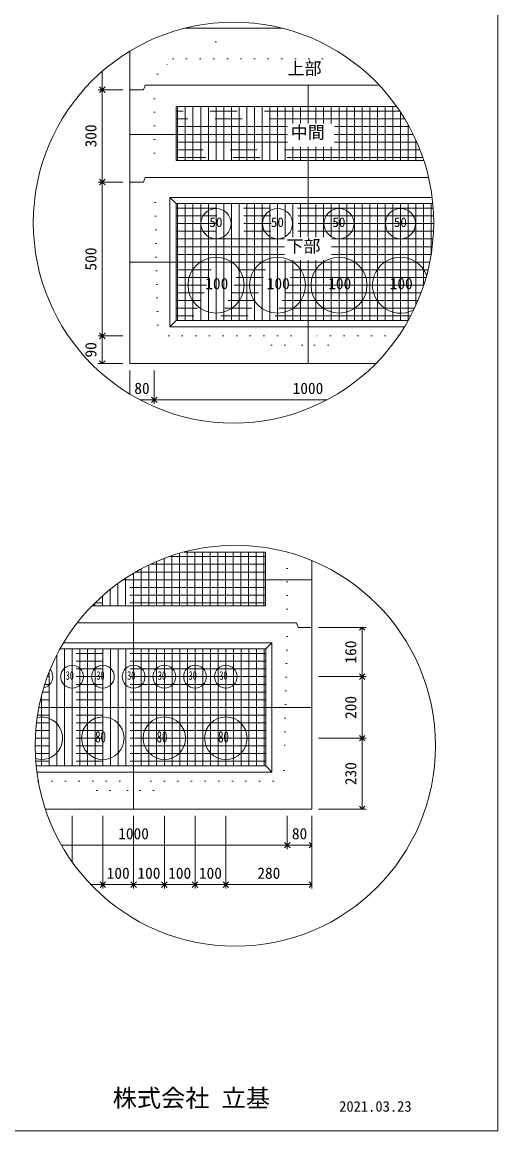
# Model space of a CAD drawing. Units: millimetres, scale not verified. Extents: x -4890 to 18490, y -2269 to 2269.
# Drawn here: x -2944 to -1830, y -2006 to 587 of the extents above; entities that cross this region are included whole.
import ezdxf
from ezdxf.enums import TextEntityAlignment as Align

# ---------------------------------------------------------------- set-up
doc = ezdxf.new("R2010")
doc.units = ezdxf.units.MM
doc.header["$LTSCALE"] = 10
for name, pattern in [('DASHED1', [1.8, 1.2, -0.6]), ('USER2', [50.8, 31.75, -6.35, 6.35, -6.35]), ('USER5', [3.185, 0.01, -3.175])]:
    doc.linetypes.add(name, pattern=pattern)
for name, color, linetype, lineweight in [('0-2_waku', 7, 'Continuous', 18), ('0-3_gaikei', 7, 'Continuous', 18), ('0-4_kakure', 7, 'DASHED1', 5), ('0-5_sunpou', 7, 'Continuous', 5), ('0-8_hole', 7, 'Continuous', 18), ('0-9_uchigawa', 6, 'Continuous', 18), ('0-E_文字１', 7, 'Continuous', 18), ('0-F_コア部分\u3000寸法補助線3', 150, 'USER2', 18), ('1-0_コア部分\u3000寸法補助線2', 150, 'USER2', 18), ('1-1_コア部分\u3000中心補助線', 1, 'Continuous', 18), ('1-2_コア部分\u3000寸法補助線', 7, 'USER2', 5), ('1-3_uchigawa2', 6, 'USER2', 18)]:
    doc.layers.add(name, color=color, linetype=linetype, lineweight=lineweight)
doc.styles.add('ＭＳ ゴシック', font='')
doc.styles.get('ＭＳ ゴシック').set_extended_font_data('MS Gothic')

# ---------------------------------------------------------------- blocks, each defined once
blk = doc.blocks.new('_Open90')
at = {"layer": '0-5_sunpou'}
blk.add_line((0, 0), (-1, 0), dxfattribs=at)
blk.add_lwpolyline([(-0.5, 0.5), (0, 0), (-0.5, -0.5)], dxfattribs=at)

msp = doc.modelspace()

# ---------------------------------------------------------------- linework, layer by layer
at = {"layer": '0-2_waku'}
for p in [(-1829.68, 2269.06), (-4889.68, -2005.94), (-4889.68, -2005.94), (-4889.68, -2005.94), (-4889.68, -2005.94)]:
    msp.add_line(p, (-1829.68, -2005.94), dxfattribs=at)
at = {"layer": '0-3_gaikei'}
for p, q in [((-2562.43, 573.41), (-2508.38, 573.41)), ((-2562.43, 573.41), (-2508.38, 573.41)), ((-2562.43, 573.41), (-2508.38, 573.41)), ((-2335.33, 573.41), (-2562.43, 573.41)), ((-2562.38, 573.41), (-2335.33, 573.41)), ((-2562.38, 573.41), (-2335.33, 573.41)), ((-2691.98, 429.41), (-2691.98, 519.43)), ((-2691.98, 429.41), (-2691.98, -211.39)), ((-2659.58, 429.41), (-2691.98, 429.41)), ((-2659.58, 429.41), (-2691.98, 429.41)), ((-2655.98, 440.21), (-2659.58, 429.41)), ((-2273.77, 440.21), (-2655.37, 440.21)), ((-2107.79, 440.21), (-2274.38, 440.21)), ((-2659.58, 213.41), (-2691.98, 213.41)), ((-2659.58, 213.41), (-2691.98, 213.41)), ((-2655.98, 224.21), (-2659.58, 213.41)), ((-2273.77, 224.21), (-2655.37, 224.21)), ((-1992.08, 224.21), (-2274.38, 224.21)), ((-2691.98, -211.39), (-2115.68, -211.39)), ((-2691.98, -211.39), (-2115.68, -211.39)), ((-2691.98, -211.39), (-2115.68, -211.39)), ((-2265.28, -1029.97), (-2265.28, -672.02)), ((-2301.28, -817.57), (-2297.68, -828.37)), ((-2265.28, -828.37), (-2297.68, -828.37))]:
    msp.add_line(p, q, dxfattribs=at)
for points in [[(-2889.59, -1253.17), (-2265.28, -1253.17), (-2265.28, -828.37)], [(-2880.45, -1253.17), (-2265.28, -1253.17), (-2265.28, -828.37)], [(-2301.28, -817.57), (-2682.88, -817.57), (-2814.95, -817.57)]]:
    msp.add_lwpolyline(points, dxfattribs=at)
at = {"layer": '0-4_kakure', "linetype": 'USER5', "lineweight": 18}
for p, q in [((-2490.38, 573.41), (-2490.38, 585.53)), ((-2490.38, 573.41), (-2490.38, 501.41)), ((-2626.57, 465.41), (-2590.57, 501.41)), ((-2590.57, 501.41), (-2178.29, 501.41)), ((-2626.57, 465.41), (-2633.77, 440.21)), ((-2633.77, 440.21), (-2633.77, 224.21)), ((-2626.34, -121.39), (-2633.77, 224.21)), ((-2626.34, -121.39), (-2600.59, -146.59)), ((-2600.59, -146.59), (-2273.77, -146.59)), ((-2360.17, -168.19), (-2381.77, -146.59)), ((-2062.13, -146.59), (-2273.77, -146.59)), ((-2187.37, -168.19), (-2165.77, -146.59)), ((-2360.17, -168.19), (-2288.17, -168.19)), ((-2288.17, -168.19), (-2285.29, -211.39)), ((-2259.37, -168.19), (-2262.25, -211.39)), ((-2259.37, -168.19), (-2187.37, -168.19)), ((-2322.88, -817.57), (-2322.88, -652.44)), ((-2322.88, -817.57), (-2330.31, -1163.17)), ((-2330.31, -1163.17), (-2356.06, -1188.37)), ((-2906.12, -1188.37), (-2682.88, -1188.37)), ((-2769.28, -1209.97), (-2790.88, -1188.37)), ((-2356.06, -1188.37), (-2682.88, -1188.37)), ((-2596.48, -1209.97), (-2574.88, -1188.37)), ((-2769.28, -1209.97), (-2697.28, -1209.97)), ((-2697.28, -1209.97), (-2694.4, -1253.17)), ((-2668.48, -1209.97), (-2671.36, -1253.17)), ((-2668.48, -1209.97), (-2596.48, -1209.97))]:
    msp.add_line(p, q, dxfattribs=at)
at = {"layer": '0-5_sunpou', "color": 150, "lineweight": 18}
for p, q in [((-2756.29, 472.53), (-2756.29, 442.37)), ((-2707.82, 429.41), (-2765.65, 429.41)), ((-2723.66, 429.41), (-2765.65, 429.41)), ((-2756.29, 416.45), (-2756.29, 226.37)), ((-2707.82, 213.41), (-2765.65, 213.41)), ((-2707.82, 213.41), (-2765.65, 213.41)), ((-2756.29, 200.45), (-2756.29, -133.63)), ((-2707.82, -146.59), (-2765.65, -146.59)), ((-2723.66, -146.59), (-2765.65, -146.59)), ((-2756.29, -159.55), (-2756.29, -198.43)), ((-2707.82, -211.39), (-2765.65, -211.39)), ((-2691.98, -227.23), (-2691.98, -282.44)), ((-2634.38, -227.23), (-2634.38, -305.29)), ((-2634.38, -227.23), (-2634.38, -305.29)), ((-2668.2, -295.93), (-2647.34, -295.93)), ((-2621.42, -295.93), (-2229.56, -295.93)), ((-2249.44, -828.37), (-2138.13, -828.37)), ((-2147.49, -841.33), (-2147.49, -930.61)), ((-2249.44, -943.57), (-2138.13, -943.57)), ((-2249.44, -943.57), (-2138.13, -943.57)), ((-2147.49, -956.53), (-2147.49, -1074.61)), ((-2249.44, -1087.57), (-2138.13, -1087.57)), ((-2249.44, -1087.57), (-2138.13, -1087.57)), ((-2147.49, -1100.53), (-2147.49, -1240.21)), ((-2826.88, -1269.01), (-2826.88, -1376.82)), ((-2754.88, -1269.01), (-2754.88, -1439.47)), ((-2754.88, -1269.01), (-2754.88, -1439.47)), ((-2682.88, -1269.01), (-2682.88, -1439.47)), ((-2682.88, -1269.01), (-2682.88, -1439.47)), ((-2610.88, -1269.01), (-2610.88, -1439.47)), ((-2610.88, -1269.01), (-2610.88, -1439.47)), ((-2538.88, -1269.01), (-2538.88, -1439.47)), ((-2538.88, -1269.01), (-2538.88, -1439.47)), ((-2466.88, -1269.01), (-2466.88, -1439.47)), ((-2466.88, -1269.01), (-2466.88, -1439.47)), ((-2322.88, -1269.01), (-2322.88, -1347.08)), ((-2322.88, -1269.01), (-2322.88, -1347.08)), ((-2265.28, -1269.01), (-2265.28, -1347.08)), ((-2265.28, -1269.01), (-2265.28, -1439.47)), ((-2249.44, -1253.17), (-2138.13, -1253.17)), ((-2851.85, -1337.72), (-2335.84, -1337.72)), ((-2309.92, -1337.72), (-2278.24, -1337.72)), ((-2782.74, -1430.11), (-2767.84, -1430.11)), ((-2741.92, -1430.11), (-2695.84, -1430.11)), ((-2669.92, -1430.11), (-2623.84, -1430.11)), ((-2597.92, -1430.11), (-2551.84, -1430.11)), ((-2525.92, -1430.11), (-2479.84, -1430.11)), ((-2453.92, -1430.11), (-2278.24, -1430.11))]:
    msp.add_line(p, q, dxfattribs=at)
for centre in [(-2448.88, 118.49), (-2444.67, -1105.22)]:
    msp.add_circle(centre, 468.88, dxfattribs=at)
at = {"layer": '0-8_hole'}
for centre, radius in [((-2489.77, 116.21), 35.28), ((-2345.77, 116.21), 35.28), ((-2201.77, 116.21), 35.28), ((-2057.77, 116.21), 35.28), ((-2489.77, -27.79), 65.52), ((-2345.77, -27.79), 65.52), ((-2201.77, -27.79), 65.52), ((-2826.88, -943.57), 26.64), ((-2754.88, -943.57), 26.64), ((-2682.88, -943.57), 26.64), ((-2610.88, -943.57), 26.64), ((-2538.88, -943.57), 26.64), ((-2466.88, -943.57), 26.64), ((-2754.88, -1087.57), 49.68), ((-2610.88, -1087.57), 49.68), ((-2466.88, -1087.57), 49.68)]:
    msp.add_circle(centre, radius, dxfattribs=at)
for centre, radius, start, end in [((-2057.77, -27.79), 65.52, 20.66629, 298.32089), ((-2898.88, -943.57), 26.64, 281.59033, 39.2294), ((-2898.88, -1087.57), 49.68, 253.99064, 101.55918)]:
    msp.add_arc(centre, radius, start, end, dxfattribs=at)
at = {"layer": '0-9_uchigawa'}
for p, q in [((-2597.77, 177.41), (-2583.37, 163.01)), ((-2597.77, -124.99), (-2597.77, 177.41)), ((-2583.37, 163.01), (-2273.77, 163.01)), ((-2583.37, -110.59), (-2583.37, 163.01)), ((-2273.77, 163.01), (-1982.12, 163.01)), ((-2597.77, -124.99), (-2583.37, -110.59)), ((-2597.77, -124.99), (-2048.18, -124.99)), ((-2583.37, -110.59), (-2039.77, -110.59)), ((-2373.28, -1152.37), (-2373.28, -878.77)), ((-2358.88, -1166.77), (-2358.88, -864.37)), ((-2911.17, -1152.37), (-2373.28, -1152.37)), ((-2909.49, -1166.77), (-2358.88, -1166.77)), ((-2358.88, -1166.77), (-2373.28, -1152.37))]:
    msp.add_line(p, q, dxfattribs=at)
for points in [[(-2597.77, 177.41), (-2273.77, 177.41), (-1983.72, 177.41)], [(-2855.24, -878.77), (-2682.88, -878.77), (-2373.28, -878.77), (-2358.88, -864.37)], [(-2846.96, -864.37), (-2682.88, -864.37), (-2358.88, -864.37)]]:
    msp.add_lwpolyline(points, dxfattribs=at)
at = {"layer": '0-F_コア部分\u3000寸法補助線3'}
for p, q in [((-2579.77, 263.81), (-2579.77, 389.81)), ((-2543.77, 263.81), (-2543.77, 389.81)), ((-2507.77, 263.81), (-2507.77, 389.81)), ((-2471.77, 263.81), (-2471.77, 389.81)), ((-2435.77, 263.81), (-2435.77, 389.81)), ((-2399.77, 263.81), (-2399.77, 389.81)), ((-2363.77, 263.81), (-2363.77, 389.81)), ((-2327.77, 263.81), (-2327.77, 389.81)), ((-2291.77, 350.04), (-2291.77, 389.81)), ((-2255.77, 350.04), (-2255.77, 389.81)), ((-2219.77, 350.04), (-2219.77, 389.81)), ((-2183.77, 263.81), (-2183.77, 389.81)), ((-2147.77, 263.81), (-2147.77, 389.81)), ((-2111.77, 263.81), (-2111.77, 389.81)), ((-2075.77, 263.81), (-2075.77, 389.81)), ((-2322.77, 343.01), (-2583.37, 343.01)), ((-2037.25, 343.01), (-2212.61, 343.01)), ((-2039.77, 263.81), (-2039.77, 347.57)), ((-2322.77, 307.01), (-2583.37, 307.01)), ((-2291.77, 263.81), (-2291.77, 296.14)), ((-2255.77, 263.81), (-2255.77, 296.14)), ((-2219.77, 263.81), (-2219.77, 296.14)), ((-2019.57, 307.01), (-2212.61, 307.01)), ((-2003.77, 263.81), (-2003.77, 265.88)), ((-2579.77, -110.59), (-2579.77, 163.01)), ((-2543.77, -110.59), (-2543.77, 163.01)), ((-2507.77, -110.59), (-2507.77, 163.01)), ((-2471.77, -110.59), (-2471.77, 163.01)), ((-2435.77, -110.59), (-2435.77, 163.01)), ((-2399.77, -110.59), (-2399.77, 163.01)), ((-2363.77, -110.59), (-2363.77, 163.01)), ((-2327.77, 84.24), (-2327.77, 163.01)), ((-2291.77, 84.24), (-2291.77, 163.01)), ((-2255.77, 84.24), (-2255.77, 163.01)), ((-2219.77, 84.24), (-2219.77, 163.01)), ((-2183.77, -110.59), (-2183.77, 163.01)), ((-2147.77, -110.59), (-2147.77, 163.01)), ((-2111.77, -110.59), (-2111.77, 163.01)), ((-2075.77, -110.59), (-2075.77, 163.01)), ((-2039.77, -110.59), (-2039.77, 163.01)), ((-2003.77, -28.89), (-2003.77, 163.01)), ((-1981.22, 152.21), (-2583.37, 152.21)), ((-1980.01, 116.21), (-2583.37, 116.21)), ((-2329.39, 80.21), (-2583.37, 80.21)), ((-1981.57, 80.21), (-2219.23, 80.21)), ((-2329.39, 44.21), (-2583.37, 44.21)), ((-2327.77, -110.59), (-2327.77, 30.34)), ((-2291.77, -110.59), (-2291.77, 30.34)), ((-2255.77, -110.59), (-2255.77, 30.34)), ((-2219.77, -110.59), (-2219.77, 30.34)), ((-1985.92, 44.21), (-2219.23, 44.21)), ((-1993.16, 8.21), (-2583.37, 8.21)), ((-2003.4, -27.79), (-2583.37, -27.79)), ((-2016.88, -63.79), (-2583.37, -63.79)), ((-2033.91, -99.79), (-2583.37, -99.79)), ((-2593.49, -777.97), (-2593.49, -660.59)), ((-2557.49, -777.97), (-2557.49, -651.97)), ((-2521.49, -777.97), (-2521.49, -651.97)), ((-2485.49, -777.97), (-2485.49, -651.97)), ((-2449.49, -777.97), (-2449.49, -651.97)), ((-2413.49, -777.97), (-2413.49, -651.97)), ((-2377.49, -777.97), (-2377.49, -651.97)), ((-2373.89, -698.77), (-2678.44, -698.77)), ((-2665.49, -777.97), (-2665.49, -691.6)), ((-2629.49, -777.97), (-2629.49, -674.31)), ((-2701.49, -777.97), (-2701.49, -712.94)), ((-2737.49, -777.97), (-2737.49, -739.03)), ((-2373.89, -734.77), (-2732.1, -734.77)), ((-2773.49, -777.97), (-2773.49, -770.98)), ((-2844.88, -1152.37), (-2844.88, -878.77)), ((-2808.88, -1152.37), (-2808.88, -878.77)), ((-2772.88, -1152.37), (-2772.88, -878.77)), ((-2736.88, -1152.37), (-2736.88, -878.77)), ((-2700.88, -1152.37), (-2700.88, -878.77)), ((-2664.88, -1152.37), (-2664.88, -878.77)), ((-2628.88, -1152.37), (-2628.88, -878.77)), ((-2592.88, -1152.37), (-2592.88, -878.77)), ((-2556.88, -1152.37), (-2556.88, -878.77)), ((-2520.88, -1152.37), (-2520.88, -878.77)), ((-2484.88, -1152.37), (-2484.88, -878.77)), ((-2448.88, -1152.37), (-2448.88, -878.77)), ((-2412.88, -1152.37), (-2412.88, -878.77)), ((-2376.88, -1152.37), (-2376.88, -878.77)), ((-2373.28, -889.57), (-2861.01, -889.57)), ((-2880.88, -1152.37), (-2880.88, -933.27)), ((-2373.28, -925.57), (-2877.77, -925.57)), ((-2373.28, -961.57), (-2891, -961.57)), ((-2373.28, -997.57), (-2901.02, -997.57)), ((-2373.28, -1033.57), (-2908.04, -1033.57)), ((-2373.28, -1069.57), (-2912.19, -1069.57)), ((-2373.28, -1105.57), (-2913.55, -1105.57)), ((-2373.28, -1141.57), (-2912.14, -1141.57))]:
    msp.add_line(p, q, dxfattribs=at)
at = {"layer": '1-0_コア部分\u3000寸法補助線2'}
for p, q in [((-2561.77, 263.81), (-2561.77, 389.81)), ((-2525.77, 263.81), (-2525.77, 389.81)), ((-2489.77, 263.81), (-2489.77, 389.81)), ((-2453.77, 263.81), (-2453.77, 389.81)), ((-2381.77, 263.81), (-2381.77, 389.81)), ((-2309.77, 350.04), (-2309.77, 389.81)), ((-2237.77, 350.04), (-2237.77, 389.81)), ((-2165.77, 263.81), (-2165.77, 389.81)), ((-2093.77, 263.81), (-2093.77, 389.81)), ((-2047.59, 361.01), (-2583.37, 361.01)), ((-2021.77, 263.81), (-2021.77, 311.94)), ((-2012.11, 289.01), (-2583.37, 289.01)), ((-2309.77, 263.81), (-2309.77, 296.14)), ((-2237.77, 263.81), (-2237.77, 296.14)), ((-2525.77, -110.59), (-2525.77, 163.01)), ((-2489.77, -110.59), (-2489.77, 163.01)), ((-2453.77, -110.59), (-2453.77, 163.01)), ((-2381.77, -110.59), (-2381.77, 163.01)), ((-2309.77, 84.24), (-2309.77, 163.01)), ((-2237.77, 84.24), (-2237.77, 163.01)), ((-2165.77, -110.59), (-2165.77, 163.01)), ((-2093.77, -110.59), (-2093.77, 163.01)), ((-2021.77, -74.96), (-2021.77, 163.01)), ((-1980.27, 134.21), (-2583.37, 134.21)), ((-2329.39, 62.21), (-2583.37, 62.21)), ((-1983.39, 62.21), (-2219.23, 62.21)), ((-2309.77, -110.59), (-2309.77, 30.34)), ((-2237.77, -110.59), (-2237.77, 30.34)), ((-1997.89, -9.79), (-2583.37, -9.79)), ((-2024.93, -81.79), (-2583.37, -81.79)), ((-2575.49, -777.97), (-2575.49, -654.97)), ((-2503.49, -777.97), (-2503.49, -651.97)), ((-2431.49, -777.97), (-2431.49, -651.97)), ((-2647.49, -777.97), (-2647.49, -682.48)), ((-2373.89, -680.77), (-2643.89, -680.77)), ((-2719.49, -777.97), (-2719.49, -725.33)), ((-2373.89, -752.77), (-2753.91, -752.77)), ((-2790.88, -1152.37), (-2790.88, -878.77)), ((-2718.88, -1152.37), (-2718.88, -878.77)), ((-2646.88, -1152.37), (-2646.88, -878.77)), ((-2574.88, -1152.37), (-2574.88, -878.77)), ((-2502.88, -1152.37), (-2502.88, -878.77)), ((-2430.88, -1152.37), (-2430.88, -878.77)), ((-2373.28, -907.57), (-2869.86, -907.57)), ((-2862.88, -1152.37), (-2862.88, -893.21)), ((-2373.28, -979.57), (-2896.4, -979.57)), ((-2898.88, -1152.37), (-2898.88, -988.86)), ((-2373.28, -1051.57), (-2910.47, -1051.57)), ((-2373.28, -1123.57), (-2913.19, -1123.57))]:
    msp.add_line(p, q, dxfattribs=at)
at = {"layer": '1-1_コア部分\u3000中心補助線'}
for p, q in [((-2273.77, 350.04), (-2273.77, 440.21)), ((-2322.77, 325.01), (-2691.98, 325.01)), ((-2027.93, 325.01), (-2212.61, 325.01)), ((-2273.77, 224.21), (-2273.77, 296.14)), ((-2273.77, 84.24), (-2273.77, 224.21)), ((-2691.37, 26.21), (-1989.17, 26.21)), ((-2273.77, -211.39), (-2273.77, 30.34)), ((-2266.51, -716.77), (-2707.26, -716.77)), ((-2683.49, -817.57), (-2683.49, -701.73)), ((-2682.88, -1253.17), (-2682.88, -817.57)), ((-2904.9, -1015.57), (-2265.28, -1015.57))]:
    msp.add_line(p, q, dxfattribs=at)
at = {"layer": '1-2_コア部分\u3000寸法補助線'}
for p, q in [((-2561.77, 263.81), (-2561.77, 389.81)), ((-2489.77, 263.81), (-2489.77, 389.81)), ((-2417.77, 263.81), (-2417.77, 389.81)), ((-2345.77, 263.81), (-2345.77, 389.81)), ((-2201.77, 263.81), (-2201.77, 389.81)), ((-2129.77, 263.81), (-2129.77, 389.81)), ((-2059.04, 379.01), (-2583.37, 379.01)), ((-2057.77, 263.81), (-2057.77, 377.1)), ((-2005.5, 271.01), (-2583.37, 271.01)), ((-2561.77, -110.59), (-2561.77, 163.01)), ((-2489.77, -110.59), (-2489.77, 163.01)), ((-2417.77, -110.59), (-2417.77, 163.01)), ((-2345.77, -110.59), (-2345.77, 163.01)), ((-2201.77, -110.59), (-2201.77, 163.01)), ((-2129.77, -110.59), (-2129.77, 163.01)), ((-2057.77, -110.59), (-2057.77, 163.01)), ((-1985.77, 45.18), (-1985.77, 163.01)), ((-1980.44, 98.21), (-2583.37, 98.21)), ((-2009.72, -45.79), (-2583.37, -45.79)), ((-2611.49, -777.97), (-2611.49, -667.03)), ((-2373.89, -662.77), (-2599.87, -662.77)), ((-2539.49, -777.97), (-2539.49, -651.97)), ((-2467.49, -777.97), (-2467.49, -651.97)), ((-2395.49, -777.97), (-2395.49, -651.97)), ((-2373.89, -770.77), (-2773.29, -770.77)), ((-2755.49, -777.97), (-2755.49, -754.17)), ((-2826.88, -1152.37), (-2826.88, -878.77)), ((-2754.88, -1152.37), (-2754.88, -878.77)), ((-2610.88, -1152.37), (-2610.88, -878.77)), ((-2538.88, -1152.37), (-2538.88, -878.77)), ((-2466.88, -1152.37), (-2466.88, -878.77)), ((-2394.88, -1152.37), (-2394.88, -878.77)), ((-2373.28, -943.57), (-2884.8, -943.57)), ((-2898.88, -1152.37), (-2898.88, -988.86)), ((-2373.28, -1087.57), (-2913.22, -1087.57))]:
    msp.add_line(p, q, dxfattribs=at)
at = {"layer": '1-3_uchigawa2'}
for p, q in [((-2583.37, 389.81), (-2273.77, 389.81)), ((-2583.37, 389.81), (-2583.37, 263.81)), ((-2066.48, 389.81), (-2273.77, 389.81)), ((-2583.37, 263.81), (-2273.77, 263.81)), ((-2003.09, 263.81), (-2273.77, 263.81)), ((-2373.89, -651.97), (-2564.72, -651.97)), ((-2373.89, -651.97), (-2373.89, -777.97)), ((-2780.46, -777.97), (-2683.49, -777.97)), ((-2373.89, -777.97), (-2683.49, -777.97))]:
    msp.add_line(p, q, dxfattribs=at)

# ---------------------------------------------------------------- block references
at = {"layer": '0-5_sunpou', "xscale": 12.96, "yscale": 12.96}
for p, rotation in [((-2756.29, 429.41), 270), ((-2756.29, 429.41), 90), ((-2756.29, 213.41), 270), ((-2756.29, 213.41), 90), ((-2756.29, -146.59), 270), ((-2756.29, -146.59), 90), ((-2756.29, -211.39), 270), ((-2634.38, -295.93), 180), ((-2147.49, -828.37), 90), ((-2147.49, -943.57), 270), ((-2147.49, -943.57), 90), ((-2147.49, -1087.57), 270), ((-2147.49, -1087.57), 90), ((-2147.49, -1253.17), 270), ((-2322.88, -1337.72), 180), ((-2754.88, -1430.11), 180), ((-2682.88, -1430.11), 180), ((-2610.88, -1430.11), 180), ((-2538.88, -1430.11), 180), ((-2466.88, -1430.11), 180)]:
    msp.add_blockref('_Open90', p, dxfattribs=dict(at, rotation=rotation))
for p in [(-2634.38, -295.93), (-2322.88, -1337.72), (-2265.28, -1337.72), (-2754.88, -1430.11), (-2682.88, -1430.11), (-2610.88, -1430.11), (-2538.88, -1430.11), (-2466.88, -1430.11), (-2265.28, -1430.11)]:
    msp.add_blockref('_Open90', p, dxfattribs=at)

# ---------------------------------------------------------------- texts
at = {"layer": '0-5_sunpou', "style": 'ＭＳ ゴシック'}
for s, p in [('300', (-2762.05, 294.41)), ('500', (-2762.05, 6.41)), ('90', (-2762.05, -196.99)), ('160', (-2153.25, -912.97)), ('200', (-2153.25, -1042.57)), ('230', (-2153.25, -1197.37))]:
    msp.add_text(s, height=26.39, rotation=90, dxfattribs=at).set_placement(p, align=Align.BOTTOM_LEFT)
for s, p in [('80', (-2681.18, -290.17)), ('1000', (-2310.38, -290.17)), ('1000', (-2718.88, -1331.96)), ('80', (-2312.08, -1331.96)), ('100', (-2745.88, -1424.35)), ('100', (-2673.88, -1424.35)), ('100', (-2601.88, -1424.35)), ('100', (-2529.88, -1424.35)), ('280', (-2393.08, -1424.35))]:
    msp.add_text(s, height=26.39, dxfattribs=at).set_placement(p, align=Align.BOTTOM_LEFT)
at = {"layer": '0-E_文字１', "style": 'ＭＳ ゴシック'}
for s, height, p in [('上部', 29.33, (-2322.57, 455.78)), ('中間', 29.33, (-2314.85, 306.31)), ('50', 22.43, (-2505.32, 101.57)), ('50', 22.43, (-2361.32, 101.57)), ('50', 22.43, (-2217.32, 101.57)), ('50', 22.43, (-2073.32, 101.57)), ('下部', 29.33, (-2325.08, 40.06)), ('100', 26.39, (-2514.93, -45.2)), ('100', 26.39, (-2370.93, -45.2)), ('100', 26.39, (-2226.93, -45.2)), ('100', 26.39, (-2082.93, -45.2)), ('株式会社 立基', 41.57, (-2731.91, -1962.46)), ('2021.03.23', 24.94, (-2201.4, -1968.67))]:
    msp.add_text(s, height=height, dxfattribs=at).set_placement(p, align=Align.BOTTOM_LEFT)
at = {"layer": '0-E_文字１', "style": 'ＭＳ ゴシック', "width": 0.7}
for s, height, p in [('30', 20.19, (-2842, -956.92)), ('30', 20.19, (-2770, -956.92)), ('30', 20.19, (-2698, -956.92)), ('30', 20.19, (-2626, -956.92)), ('30', 20.19, (-2554, -956.92)), ('30', 20.19, (-2482, -956.92)), ('80', 26.39, (-2772.93, -1105.35)), ('80', 26.39, (-2628.93, -1105.35)), ('80', 26.39, (-2484.93, -1105.35))]:
    msp.add_text(s, height=height, dxfattribs=at).set_placement(p, align=Align.BOTTOM_LEFT)

doc.saveas('drawing.dxf')
